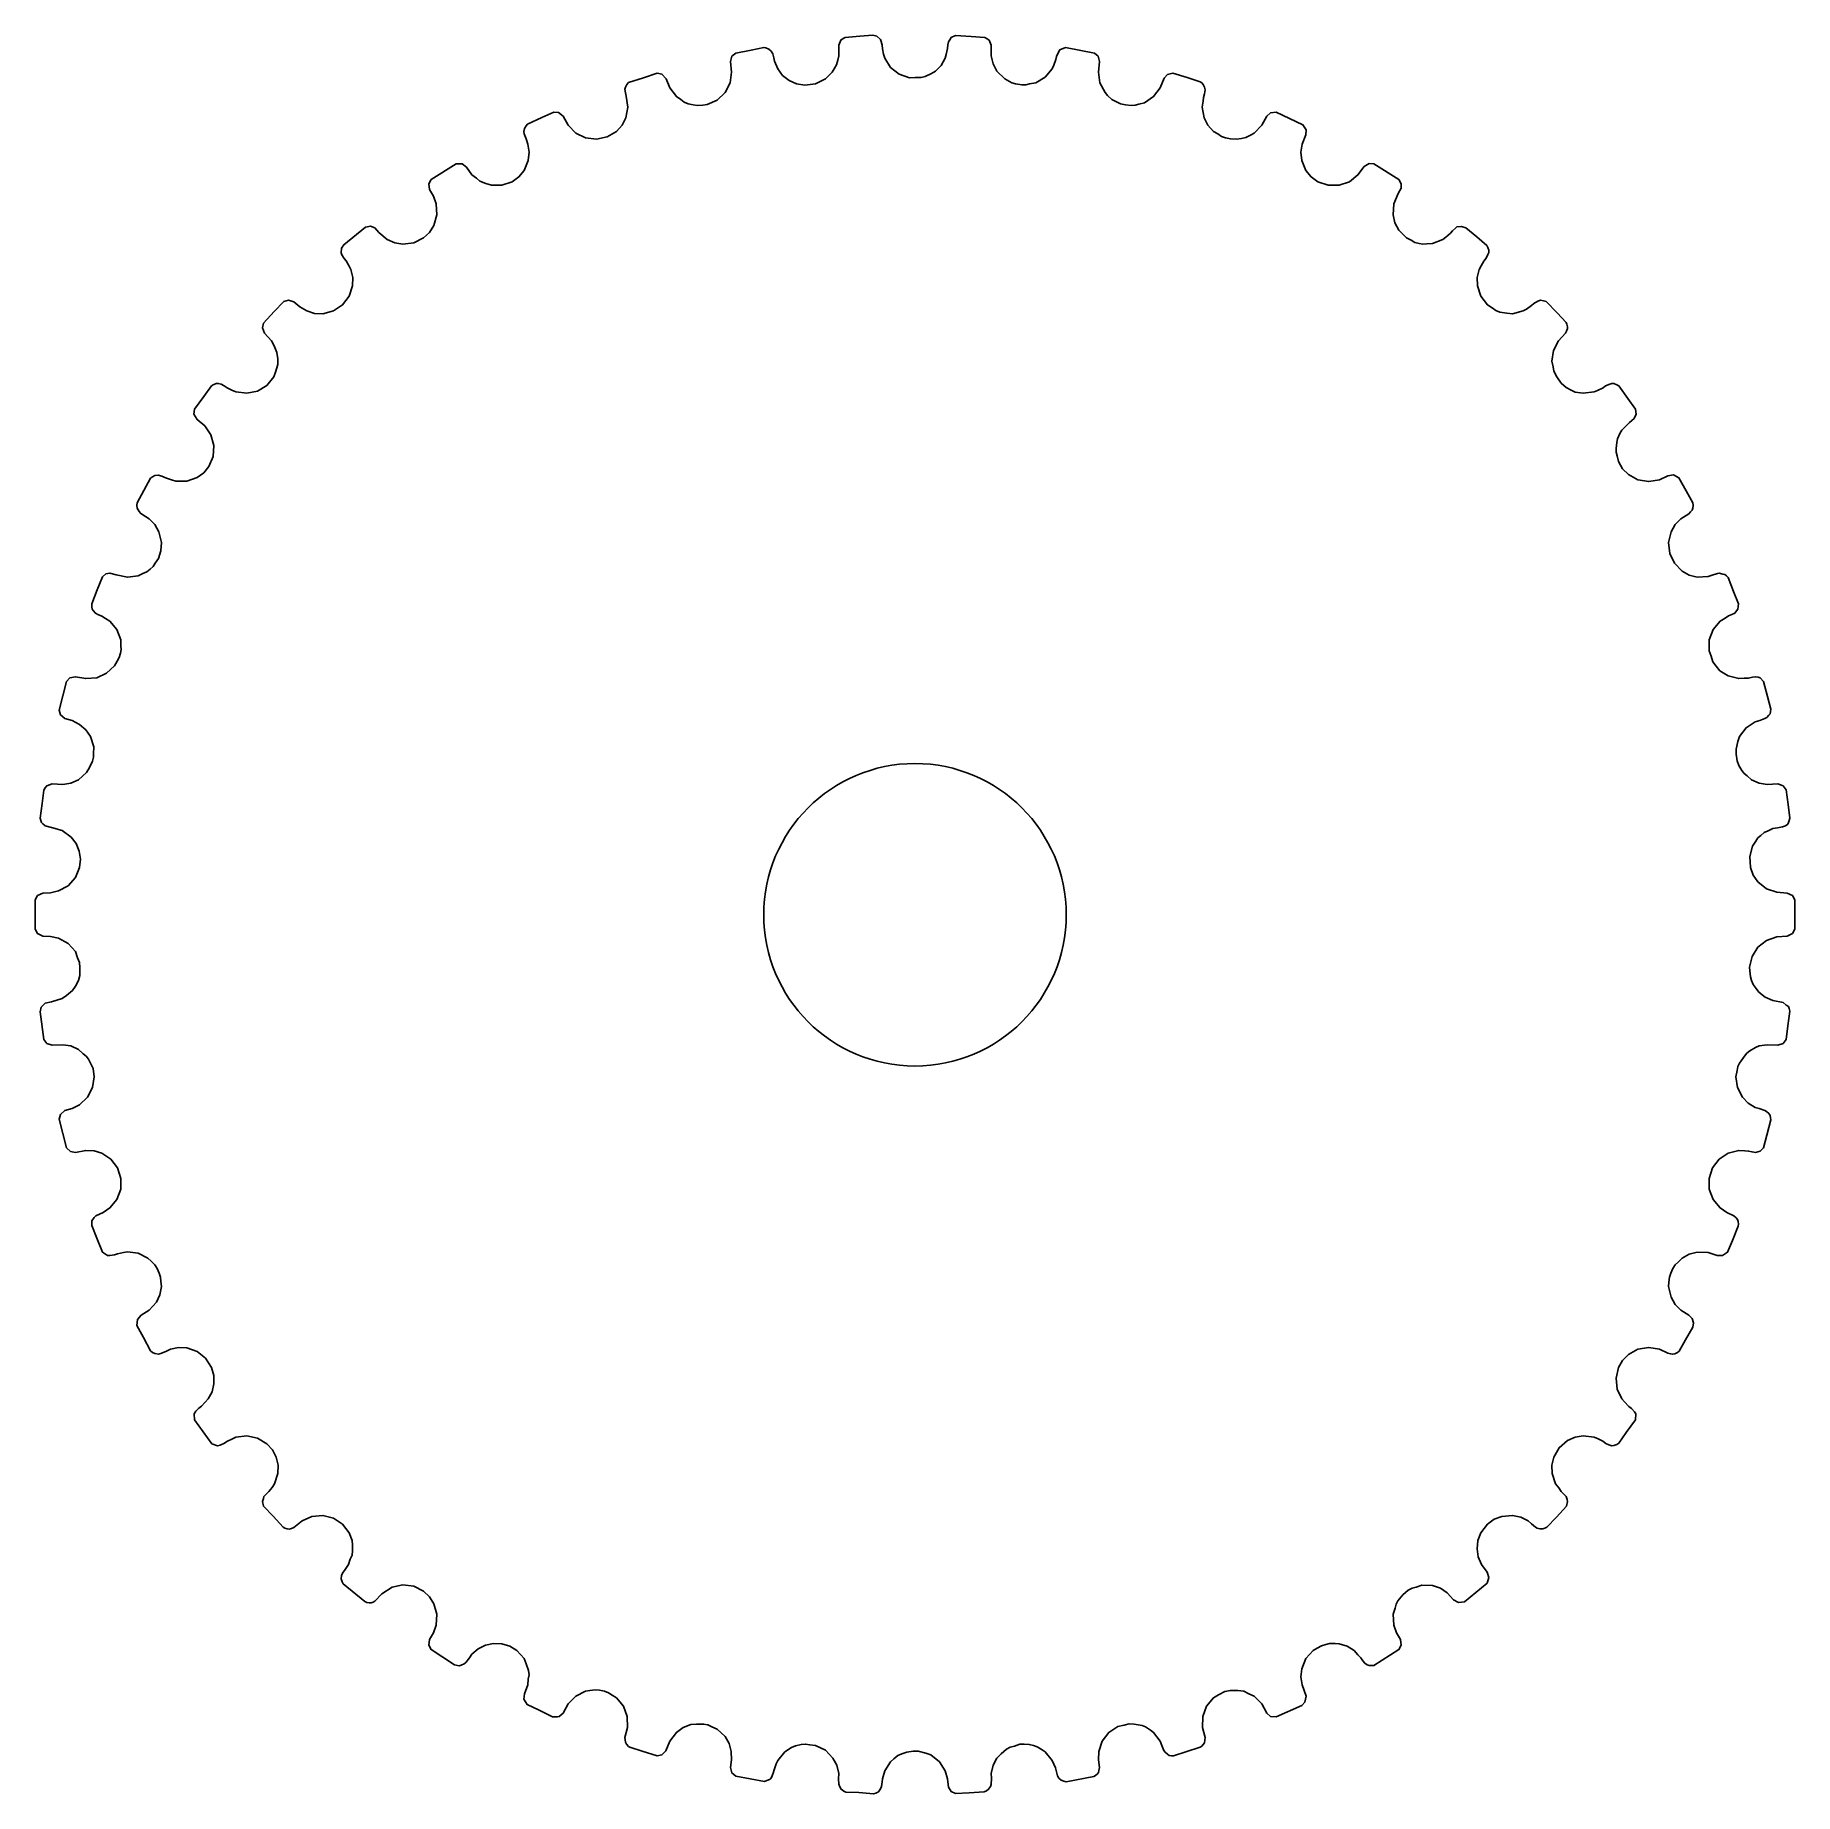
# Model space of a CAD drawing. Header units: millimetres. Extents: x -44.2 to 2.3, y -22.1 to 24.5.
import ezdxf

# ---------------------------------------------------------------- set-up
doc = ezdxf.new("R2010")
doc.units = ezdxf.units.MM

msp = doc.modelspace()

# ---------------------------------------------------------------- linework, layer by layer
msp.add_lwpolyline([(-20.046, 24.33), (-20.081, 24.283), (-20.093, 24.197), (-20.102, 24.1), (-20.138, 23.945), (-20.167, 23.848), (-20.273, 23.658), (-20.427, 23.504), (-20.525, 23.443), (-20.694, 23.367), (-20.805, 23.335), (-20.959, 23.335), (-21.11, 23.329), (-21.383, 23.424), (-21.61, 23.604), (-21.765, 23.848), (-21.798, 23.958), (-21.829, 24.097), (-21.836, 24.191), (-21.858, 24.285), (-21.88, 24.345), (-21.971, 24.426), (-22.077, 24.456), (-22.424, 24.429), (-22.816, 24.397), (-22.868, 24.364), (-22.925, 24.328), (-22.983, 24.19), (-22.984, 23.912), (-23.009, 23.799), (-23.046, 23.668), (-23.101, 23.566), (-23.154, 23.48), (-23.262, 23.37), (-23.337, 23.301), (-23.596, 23.173), (-23.883, 23.136), (-24.098, 23.17), (-24.295, 23.261), (-24.468, 23.394), (-24.597, 23.569), (-24.684, 23.768), (-24.703, 23.86), (-24.73, 23.964), (-24.771, 24.032), (-24.829, 24.089), (-24.907, 24.121), (-24.962, 24.132), (-25.302, 24.062), (-25.709, 23.984), (-25.809, 23.9), (-25.849, 23.756), (-25.815, 23.479), (-25.857, 23.194), (-25.991, 22.937), (-26.202, 22.74), (-26.466, 22.622), (-26.581, 22.606), (-26.716, 22.595), (-26.83, 22.611), (-26.962, 22.644), (-27.07, 22.685), (-27.162, 22.755), (-27.275, 22.83), (-27.45, 23.06), (-27.548, 23.304), (-27.658, 23.425), (-27.786, 23.451), (-28.147, 23.329), (-28.541, 23.201), (-28.587, 23.15), (-28.625, 23.082), (-28.64, 23.025), (-28.626, 22.932), (-28.606, 22.847), (-28.56, 22.551), (-28.615, 22.267), (-28.713, 22.073), (-28.861, 21.913), (-29.108, 21.764), (-29.391, 21.704), (-29.677, 21.74), (-29.936, 21.868), (-30.139, 22.075), (-30.274, 22.318), (-30.391, 22.411), (-30.521, 22.421), (-30.837, 22.277), (-31.212, 22.101), (-31.251, 22.06), (-31.295, 21.988), (-31.31, 21.913), (-31.307, 21.844), (-31.254, 21.711), (-31.204, 21.573), (-31.169, 21.359), (-31.195, 21.143), (-31.307, 20.876), (-31.443, 20.707), (-31.621, 20.581), (-31.894, 20.486), (-32.066, 20.492), (-32.168, 20.487), (-32.313, 20.531), (-32.474, 20.594), (-32.56, 20.671), (-32.683, 20.76), (-32.827, 20.962), (-32.947, 21.052), (-33.105, 21.056), (-33.764, 20.638), (-33.826, 20.523), (-33.81, 20.374), (-33.705, 20.197), (-33.632, 19.992), (-33.614, 19.703), (-33.692, 19.425), (-33.806, 19.239), (-33.966, 19.093), (-34.225, 18.964), (-34.512, 18.928), (-34.727, 18.961), (-34.925, 19.052), (-35.144, 19.241), (-35.257, 19.36), (-35.37, 19.401), (-35.498, 19.378), (-36.076, 18.913), (-36.133, 18.819), (-36.144, 18.698), (-36.122, 18.646), (-36.067, 18.551), (-36.015, 18.487), (-35.933, 18.347), (-35.887, 18.256), (-35.835, 18.045), (-35.842, 17.827), (-35.932, 17.552), (-36.107, 17.322), (-36.347, 17.162), (-36.627, 17.09), (-36.845, 17.096), (-37.052, 17.162), (-37.24, 17.272), (-37.395, 17.408), (-37.538, 17.452), (-37.596, 17.434), (-37.663, 17.412), (-37.913, 17.146), (-38.196, 16.844), (-38.227, 16.718), (-38.175, 16.578), (-37.985, 16.374), (-37.914, 16.238), (-37.841, 16.068), (-37.822, 15.897), (-37.82, 15.745), (-37.878, 15.544), (-37.925, 15.417), (-38.109, 15.194), (-38.357, 15.044), (-38.639, 14.984), (-38.926, 15.02), (-39.032, 15.065), (-39.16, 15.13), (-39.236, 15.184), (-39.318, 15.227), (-39.395, 15.248), (-39.451, 15.24), (-39.53, 15.211), (-39.577, 15.18), (-39.778, 14.897), (-40.021, 14.561), (-40.036, 14.432), (-39.955, 14.29), (-39.753, 14.121), (-39.588, 13.884), (-39.51, 13.605), (-39.529, 13.317), (-39.641, 13.05), (-39.777, 12.881), (-39.955, 12.755), (-40.228, 12.66), (-40.517, 12.66), (-40.628, 12.692), (-40.767, 12.741), (-40.883, 12.795), (-40.984, 12.823), (-41.07, 12.811), (-41.136, 12.777), (-41.185, 12.736), (-41.54, 12.089), (-41.549, 12.025), (-41.538, 11.946), (-41.49, 11.856), (-41.445, 11.805), (-41.319, 11.723), (-41.224, 11.665), (-41.07, 11.511), (-40.964, 11.321), (-40.898, 11.04), (-40.909, 10.822), (-40.979, 10.616), (-41.066, 10.49), (-41.12, 10.403), (-41.195, 10.334), (-41.285, 10.261), (-41.391, 10.216), (-41.512, 10.156), (-41.799, 10.119), (-42.091, 10.183), (-42.258, 10.23), (-42.367, 10.207), (-42.459, 10.128), (-42.593, 9.788), (-42.742, 9.417), (-42.737, 9.34), (-42.729, 9.279), (-42.699, 9.237), (-42.644, 9.173), (-42.575, 9.139), (-42.475, 9.095), (-42.379, 9.03), (-42.259, 8.958), (-42.075, 8.735), (-41.974, 8.464), (-41.971, 8.31), (-41.963, 8.209), (-41.984, 8.109), (-42.013, 7.997), (-42.072, 7.898), (-42.135, 7.778), (-42.346, 7.58), (-42.61, 7.462), (-42.898, 7.438), (-43.172, 7.489), (-43.318, 7.458), (-43.408, 7.364), (-43.602, 6.608), (-43.568, 6.482), (-43.455, 6.385), (-43.257, 6.327), (-43.064, 6.228), (-42.897, 6.088), (-42.775, 5.907), (-42.686, 5.632), (-42.696, 5.461), (-42.692, 5.359), (-42.717, 5.26), (-42.808, 5.071), (-42.876, 4.953), (-43.094, 4.764), (-43.292, 4.673), (-43.507, 4.64), (-43.785, 4.656), (-43.854, 4.629), (-43.929, 4.603), (-43.971, 4.548), (-44.009, 4.489), (-44.05, 4.14), (-44.104, 3.75), (-44.089, 3.688), (-44.069, 3.635), (-44.03, 3.601), (-43.975, 3.543), (-43.806, 3.503), (-43.52, 3.418), (-43.286, 3.248), (-43.152, 3.077), (-43.07, 2.875), (-43.036, 2.66), (-43.061, 2.444), (-43.173, 2.178), (-43.367, 1.963), (-43.62, 1.824), (-43.832, 1.775), (-44.038, 1.769), (-44.172, 1.702), (-44.236, 1.589), (-44.236, 0.809), (-44.172, 0.695), (-44.038, 0.629), (-43.832, 0.623), (-43.62, 0.574), (-43.367, 0.435), (-43.173, 0.22), (-43.113, 0.059), (-43.06, -0.066), (-43.052, -0.201), (-43.058, -0.411), (-43.094, -0.541), (-43.173, -0.694), (-43.25, -0.805), (-43.41, -0.941), (-43.52, -1.021), (-43.806, -1.106), (-43.975, -1.145), (-44.078, -1.254), (-44.107, -1.371), (-44.004, -2.105), (-43.926, -2.209), (-43.785, -2.258), (-43.507, -2.242), (-43.292, -2.275), (-43.094, -2.367), (-42.968, -2.484), (-42.888, -2.546), (-42.827, -2.628), (-42.746, -2.781), (-42.706, -2.874), (-42.677, -3.09), (-42.719, -3.376), (-42.853, -3.632), (-43.064, -3.83), (-43.257, -3.93), (-43.455, -3.987), (-43.568, -4.085), (-43.602, -4.211), (-43.408, -4.966), (-43.3, -5.07), (-43.172, -5.091), (-42.898, -5.04), (-42.68, -5.046), (-42.473, -5.112), (-42.232, -5.272), (-42.057, -5.502), (-41.968, -5.777), (-41.974, -6.066), (-42.075, -6.337), (-42.259, -6.56), (-42.439, -6.683), (-42.628, -6.765), (-42.675, -6.817), (-42.734, -6.9), (-42.742, -6.96), (-42.741, -7.024), (-42.606, -7.363), (-42.459, -7.73), (-42.328, -7.821), (-42.258, -7.819), (-42.135, -7.801), (-42.058, -7.771), (-41.9, -7.737), (-41.799, -7.721), (-41.512, -7.758), (-41.253, -7.886), (-41.168, -7.964), (-41.073, -8.061), (-41.013, -8.16), (-40.955, -8.282), (-40.918, -8.392), (-40.912, -8.507), (-40.898, -8.642), (-40.936, -8.856), (-41.031, -9.052), (-41.224, -9.267), (-41.435, -9.398), (-41.532, -9.512), (-41.546, -9.67), (-41.37, -9.99), (-41.185, -10.338), (-41.136, -10.379), (-41.07, -10.413), (-40.979, -10.423), (-40.91, -10.413), (-40.762, -10.349), (-40.657, -10.298), (-40.445, -10.25), (-40.228, -10.262), (-39.955, -10.357), (-39.728, -10.537), (-39.573, -10.781), (-39.512, -10.99), (-39.51, -11.208), (-39.557, -11.42), (-39.661, -11.612), (-39.737, -11.699), (-39.837, -11.8), (-39.912, -11.856), (-39.984, -11.939), (-40.028, -12.005), (-40.021, -12.164), (-39.563, -12.795), (-39.414, -12.85), (-39.346, -12.831), (-39.232, -12.783), (-39.164, -12.735), (-39.02, -12.662), (-38.926, -12.622), (-38.639, -12.586), (-38.357, -12.646), (-38.109, -12.796), (-37.962, -12.956), (-37.863, -13.15), (-37.811, -13.361), (-37.818, -13.579), (-37.908, -13.854), (-37.972, -13.95), (-38.057, -14.061), (-38.135, -14.138), (-38.186, -14.195), (-38.199, -14.246), (-38.227, -14.32), (-38.196, -14.447), (-37.946, -14.713), (-37.68, -15.004), (-37.629, -15.03), (-37.571, -15.049), (-37.522, -15.054), (-37.455, -15.034), (-37.395, -15.011), (-37.179, -14.834), (-36.915, -14.717), (-36.627, -14.693), (-36.347, -14.765), (-36.107, -14.924), (-35.932, -15.155), (-35.853, -15.358), (-35.843, -15.473), (-35.84, -15.625), (-35.855, -15.74), (-35.902, -15.845), (-35.949, -15.99), (-36.04, -16.122), (-36.109, -16.216), (-36.132, -16.282), (-36.14, -16.373), (-36.118, -16.445), (-36.087, -16.5), (-35.518, -16.971), (-35.463, -16.991), (-35.403, -17.002), (-35.354, -17.001), (-35.301, -16.982), (-35.257, -16.962), (-35.065, -16.768), (-34.795, -16.59), (-34.512, -16.53), (-34.225, -16.566), (-33.966, -16.695), (-33.806, -16.842), (-33.692, -17.027), (-33.614, -17.305), (-33.632, -17.594), (-33.705, -17.799), (-33.81, -17.977), (-33.826, -18.125), (-33.764, -18.24), (-33.144, -18.646), (-33.026, -18.669), (-32.971, -18.656), (-32.887, -18.62), (-32.849, -18.585), (-32.751, -18.457), (-32.683, -18.363), (-32.52, -18.218), (-32.324, -18.124), (-32.111, -18.076), (-31.894, -18.088), (-31.685, -18.148), (-31.5, -18.264), (-31.307, -18.478), (-31.247, -18.62), (-31.189, -18.795), (-31.175, -18.91), (-31.194, -19.024), (-31.204, -19.176), (-31.297, -19.406), (-31.309, -19.555), (-31.227, -19.691), (-30.91, -19.844), (-30.556, -20.016), (-30.497, -20.023), (-30.428, -20.022), (-30.381, -20.008), (-30.321, -19.964), (-30.274, -19.92), (-30.139, -19.677), (-29.936, -19.47), (-29.677, -19.342), (-29.564, -19.321), (-29.429, -19.304), (-29.314, -19.316), (-29.182, -19.344), (-29.072, -19.38), (-28.977, -19.446), (-28.861, -19.516), (-28.676, -19.738), (-28.576, -20.009), (-28.569, -20.298), (-28.637, -20.568), (-28.634, -20.625), (-28.627, -20.693), (-28.598, -20.739), (-28.547, -20.799), (-28.512, -20.822), (-28.18, -20.925), (-27.786, -21.053), (-27.658, -21.027), (-27.554, -20.92), (-27.45, -20.662), (-27.275, -20.432), (-27.101, -20.302), (-26.897, -20.224), (-26.744, -20.211), (-26.559, -20.21), (-26.446, -20.232), (-26.343, -20.285), (-26.202, -20.342), (-25.991, -20.54), (-25.88, -20.727), (-25.824, -20.937), (-25.817, -21.154), (-25.849, -21.358), (-25.809, -21.502), (-25.709, -21.586), (-24.943, -21.732), (-24.797, -21.671), (-24.763, -21.62), (-24.714, -21.512), (-24.695, -21.422), (-24.638, -21.265), (-24.597, -21.171), (-24.413, -20.948), (-24.233, -20.826), (-24.123, -20.789), (-23.976, -20.752), (-23.861, -20.741), (-23.747, -20.761), (-23.596, -20.775), (-23.337, -20.903), (-23.135, -21.11), (-23.031, -21.301), (-22.984, -21.514), (-22.985, -21.657), (-22.981, -21.803), (-22.958, -21.868), (-22.916, -21.932), (-22.849, -21.984), (-22.798, -22.007), (-22.451, -22.024), (-22.059, -22.054), (-21.998, -22.035), (-21.933, -21.998), (-21.877, -21.926), (-21.848, -21.862), (-21.832, -21.741), (-21.826, -21.659), (-21.765, -21.45), (-21.61, -21.206), (-21.523, -21.129), (-21.417, -21.045), (-21.313, -20.995), (-21.185, -20.95), (-21.014, -20.928), (-20.879, -20.928), (-20.676, -20.982), (-20.548, -21.026), (-20.322, -21.206), (-20.167, -21.45), (-20.105, -21.659), (-20.081, -21.878), (-20.011, -21.993), (-19.894, -22.05), (-19.529, -22.026), (-19.136, -22.006), (-19.078, -21.98), (-19.019, -21.936), (-18.972, -21.863), (-18.951, -21.806), (-18.946, -21.64), (-18.947, -21.514), (-18.9, -21.301), (-18.797, -21.11), (-18.689, -21), (-18.55, -20.878), (-18.45, -20.821), (-18.337, -20.794), (-18.194, -20.745), (-18.078, -20.743), (-17.943, -20.749), (-17.831, -20.779), (-17.734, -20.811), (-17.603, -20.891), (-17.519, -20.948), (-17.334, -21.171), (-17.247, -21.37), (-17.226, -21.473), (-17.197, -21.582), (-17.159, -21.639), (-17.103, -21.691), (-17.025, -21.724), (-16.97, -21.734), (-16.239, -21.594), (-16.194, -21.569), (-16.141, -21.524), (-16.115, -21.49), (-16.104, -21.435), (-16.083, -21.358), (-16.115, -21.154), (-16.107, -20.937), (-16.018, -20.662), (-15.843, -20.432), (-15.602, -20.272), (-15.434, -20.235), (-15.303, -20.202), (-15.168, -20.213), (-14.961, -20.25), (-14.866, -20.286), (-14.738, -20.371), (-14.656, -20.432), (-14.482, -20.662), (-14.436, -20.78), (-14.383, -20.906), (-14.352, -20.957), (-14.285, -21.01), (-14.246, -21.038), (-14.183, -21.049), (-14.127, -21.052), (-13.798, -20.94), (-13.422, -20.824), (-13.382, -20.798), (-13.341, -20.753), (-13.309, -20.702), (-13.298, -20.632), (-13.294, -20.568), (-13.362, -20.298), (-13.356, -20.009), (-13.255, -19.738), (-13.071, -19.516), (-12.939, -19.436), (-12.774, -19.353), (-12.624, -19.321), (-12.423, -19.321), (-12.271, -19.34), (-12.133, -19.408), (-11.995, -19.47), (-11.793, -19.677), (-11.657, -19.92), (-11.559, -20.006), (-11.41, -20.023), (-10.736, -19.717), (-10.653, -19.63), (-10.621, -19.47), (-10.728, -19.176), (-10.762, -18.961), (-10.737, -18.745), (-10.625, -18.478), (-10.431, -18.264), (-10.333, -18.202), (-10.214, -18.137), (-10.103, -18.105), (-10.004, -18.083), (-9.85, -18.083), (-9.748, -18.088), (-9.539, -18.148), (-9.354, -18.263), (-9.249, -18.382), (-9.176, -18.454), (-9.122, -18.534), (-9.069, -18.603), (-9.01, -18.64), (-8.956, -18.665), (-8.826, -18.658), (-8.168, -18.24), (-8.106, -18.125), (-8.122, -17.977), (-8.227, -17.799), (-8.3, -17.594), (-8.318, -17.305), (-8.265, -17.142), (-8.243, -17.042), (-8.195, -16.952), (-8.06, -16.792), (-7.921, -16.67), (-7.82, -16.613), (-7.708, -16.586), (-7.564, -16.536), (-7.276, -16.548), (-7.069, -16.617), (-6.889, -16.74), (-6.721, -16.922), (-6.591, -16.996), (-6.433, -16.98), (-5.832, -16.483), (-5.786, -16.331), (-5.835, -16.189), (-5.982, -15.99), (-6.069, -15.79), (-6.098, -15.574), (-6.078, -15.358), (-6, -15.155), (-5.825, -14.924), (-5.651, -14.794), (-5.447, -14.717), (-5.159, -14.693), (-4.946, -14.735), (-4.752, -14.834), (-4.656, -14.916), (-4.552, -14.999), (-4.511, -15.025), (-4.442, -15.045), (-4.362, -15.05), (-4.308, -15.031), (-4.25, -15.003), (-4.001, -14.737), (-3.735, -14.447), (-3.704, -14.32), (-3.717, -14.27), (-3.745, -14.195), (-3.797, -14.138), (-3.874, -14.061), (-3.939, -13.965), (-4.024, -13.854), (-4.113, -13.579), (-4.121, -13.361), (-4.068, -13.15), (-3.924, -12.9), (-3.705, -12.711), (-3.507, -12.62), (-3.292, -12.586), (-3.005, -12.622), (-2.899, -12.668), (-2.772, -12.732), (-2.695, -12.786), (-2.613, -12.829), (-2.537, -12.85), (-2.481, -12.843), (-2.401, -12.813), (-2.354, -12.783), (-2.154, -12.499), (-1.91, -12.164), (-1.904, -12.005), (-1.935, -11.953), (-2.012, -11.862), (-2.086, -11.807), (-2.204, -11.688), (-2.271, -11.612), (-2.394, -11.35), (-2.424, -11.063), (-2.358, -10.781), (-2.252, -10.591), (-2.097, -10.438), (-1.844, -10.298), (-1.559, -10.25), (-1.274, -10.298), (-1.05, -10.405), (-0.981, -10.415), (-0.924, -10.43), (-0.866, -10.417), (-0.8, -10.382), (-0.757, -10.35), (-0.586, -10.048), (-0.396, -9.709), (-0.377, -9.6), (-0.412, -9.484), (-0.497, -9.398), (-0.707, -9.267), (-0.862, -9.113), (-0.968, -8.923), (-1.034, -8.642), (-1.028, -8.526), (-1.014, -8.392), (-0.976, -8.282), (-0.919, -8.16), (-0.858, -8.061), (-0.773, -7.983), (-0.678, -7.886), (-0.489, -7.779), (-0.277, -7.728), (0.012, -7.74), (0.247, -7.818), (0.396, -7.821), (0.527, -7.73), (0.657, -7.418), (0.807, -7.041), (0.812, -6.993), (0.804, -6.916), (0.791, -6.863), (0.75, -6.824), (0.696, -6.765), (0.507, -6.683), (0.328, -6.56), (0.143, -6.337), (0.043, -6.066), (0.037, -5.777), (0.126, -5.502), (0.301, -5.272), (0.541, -5.112), (0.821, -5.04), (0.98, -5.054), (1.082, -5.057), (1.176, -5.078), (1.262, -5.093), (1.33, -5.078), (1.386, -5.06), (1.477, -4.966), (1.568, -4.631), (1.671, -4.229), (1.664, -4.174), (1.65, -4.111), (1.616, -4.06), (1.558, -4.009), (1.512, -3.985), (1.366, -3.933), (1.259, -3.9), (1.071, -3.79), (0.921, -3.632), (0.788, -3.376), (0.745, -3.09), (0.784, -2.922), (0.797, -2.821), (0.838, -2.728), (0.976, -2.546), (1.036, -2.464), (1.117, -2.402), (1.268, -2.318), (1.36, -2.275), (1.575, -2.242), (1.853, -2.258), (1.995, -2.209), (2.072, -2.105), (2.118, -1.742), (2.173, -1.352), (2.157, -1.288), (2.137, -1.234), (2.077, -1.194), (2, -1.131), (1.723, -1.074), (1.523, -0.988), (1.354, -0.851), (1.283, -0.76), (1.206, -0.648), (1.163, -0.541), (1.13, -0.445), (1.114, -0.292), (1.109, -0.19), (1.175, 0.091), (1.329, 0.336), (1.556, 0.515), (1.829, 0.61), (2.107, 0.629), (2.241, 0.695), (2.305, 0.809), (2.305, 1.589), (2.241, 1.702), (2.107, 1.769), (1.829, 1.787), (1.556, 1.883), (1.329, 2.062), (1.203, 2.239), (1.13, 2.444), (1.112, 2.733), (1.189, 3.011), (1.277, 3.137), (1.33, 3.224), (1.406, 3.293), (1.495, 3.366), (1.602, 3.412), (1.723, 3.472), (1.847, 3.494), (1.977, 3.521), (2.057, 3.549), (2.116, 3.589), (2.138, 3.635), (2.158, 3.688), (2.173, 3.75), (2.127, 4.112), (2.072, 4.502), (1.995, 4.607), (1.853, 4.656), (1.575, 4.64), (1.36, 4.673), (1.163, 4.764), (1.047, 4.865), (0.966, 4.927), (0.905, 5.009), (0.828, 5.142), (0.781, 5.269), (0.755, 5.439), (0.752, 5.575), (0.802, 5.778), (0.844, 5.907), (1.018, 6.138), (1.259, 6.298), (1.38, 6.335), (1.509, 6.381), (1.561, 6.409), (1.618, 6.472), (1.65, 6.509), (1.664, 6.571), (1.671, 6.627), (1.58, 6.962), (1.477, 7.364), (1.386, 7.458), (1.337, 7.474), (1.259, 7.49), (1.184, 7.477), (1.077, 7.453), (0.961, 7.45), (0.821, 7.438), (0.541, 7.51), (0.414, 7.595), (0.326, 7.646), (0.229, 7.764), (0.136, 7.886), (0.089, 8.032), (0.037, 8.175), (0.043, 8.464), (0.143, 8.735), (0.328, 8.958), (0.464, 9.039), (0.548, 9.097), (0.637, 9.135), (0.715, 9.174), (0.763, 9.231), (0.798, 9.278), (0.807, 9.347), (0.811, 9.416), (0.68, 9.743), (0.54, 10.111), (0.496, 10.157), (0.454, 10.195), (0.403, 10.205), (0.303, 10.225), (0.261, 10.218), (0.117, 10.173), (0.012, 10.137), (-0.277, 10.125), (-0.489, 10.177), (-0.678, 10.284), (-0.88, 10.491), (-1.003, 10.752), (-1.034, 11.04), (-0.968, 11.321), (-0.862, 11.511), (-0.707, 11.665), (-0.497, 11.796), (-0.451, 11.849), (-0.408, 11.89), (-0.389, 11.951), (-0.383, 12.025), (-0.391, 12.089), (-0.567, 12.409), (-0.762, 12.751), (-0.902, 12.825), (-1.05, 12.803), (-1.274, 12.696), (-1.559, 12.648), (-1.844, 12.696), (-2.097, 12.835), (-2.252, 12.989), (-2.358, 13.179), (-2.393, 13.328), (-2.422, 13.426), (-2.423, 13.528), (-2.407, 13.681), (-2.385, 13.781), (-2.319, 13.92), (-2.271, 14.009), (-2.069, 14.216), (-1.943, 14.321), (-1.895, 14.432), (-1.91, 14.561), (-2.111, 14.845), (-2.354, 15.18), (-2.401, 15.211), (-2.481, 15.24), (-2.537, 15.248), (-2.585, 15.229), (-2.7, 15.181), (-2.767, 15.133), (-2.912, 15.06), (-3.005, 15.02), (-3.292, 14.984), (-3.507, 15.017), (-3.612, 15.066), (-3.745, 15.14), (-3.871, 15.257), (-3.992, 15.417), (-4.073, 15.569), (-4.088, 15.684), (-4.122, 15.832), (-4.08, 16.118), (-3.946, 16.374), (-3.757, 16.578), (-3.733, 16.629), (-3.705, 16.703), (-3.707, 16.746), (-3.723, 16.814), (-3.744, 16.861), (-3.985, 17.11), (-4.269, 17.412), (-4.342, 17.43), (-4.424, 17.449), (-4.489, 17.422), (-4.596, 17.36), (-4.657, 17.304), (-4.791, 17.214), (-4.879, 17.162), (-5.159, 17.09), (-5.312, 17.103), (-5.495, 17.133), (-5.603, 17.174), (-5.696, 17.243), (-5.825, 17.322), (-6, 17.552), (-6.089, 17.827), (-6.097, 18.045), (-6.044, 18.256), (-5.992, 18.359), (-5.92, 18.482), (-5.861, 18.555), (-5.812, 18.653), (-5.787, 18.707), (-5.792, 18.771), (-5.813, 18.842), (-5.845, 18.898), (-6.109, 19.123), (-6.397, 19.361), (-6.51, 19.399), (-6.631, 19.385), (-6.673, 19.354), (-6.751, 19.284), (-6.804, 19.221), (-6.926, 19.115), (-7.007, 19.052), (-7.276, 18.946), (-7.429, 18.94), (-7.53, 18.93), (-7.631, 18.948), (-7.743, 18.975), (-7.844, 19.032), (-7.965, 19.093), (-8.167, 19.299), (-8.271, 19.491), (-8.318, 19.703), (-8.3, 19.992), (-8.182, 20.267), (-8.106, 20.412), (-8.106, 20.523), (-8.168, 20.638), (-8.826, 21.056), (-8.956, 21.063), (-9.084, 20.985), (-9.249, 20.76), (-9.475, 20.581), (-9.748, 20.486), (-10.037, 20.486), (-10.31, 20.581), (-10.488, 20.707), (-10.625, 20.876), (-10.737, 21.143), (-10.762, 21.359), (-10.728, 21.573), (-10.628, 21.823), (-10.623, 21.953), (-10.705, 22.089), (-11.41, 22.421), (-11.559, 22.403), (-11.657, 22.318), (-11.793, 22.075), (-11.995, 21.868), (-12.096, 21.811), (-12.217, 21.751), (-12.329, 21.724), (-12.464, 21.707), (-12.617, 21.713), (-12.75, 21.741), (-12.86, 21.778), (-12.955, 21.843), (-13.071, 21.913), (-13.219, 22.073), (-13.317, 22.267), (-13.371, 22.551), (-13.347, 22.708), (-13.338, 22.81), (-13.311, 22.903), (-13.295, 23.009), (-13.305, 23.078), (-13.341, 23.15), (-13.382, 23.195), (-13.422, 23.221), (-13.77, 23.334), (-14.146, 23.451), (-14.291, 23.415), (-14.378, 23.318), (-14.482, 23.06), (-14.656, 22.83), (-14.897, 22.67), (-15.046, 22.631), (-15.143, 22.601), (-15.245, 22.598), (-15.398, 22.611), (-15.529, 22.644), (-15.67, 22.707), (-15.758, 22.758), (-15.87, 22.864), (-15.94, 22.937), (-16.074, 23.194), (-16.116, 23.479), (-16.083, 23.756), (-16.123, 23.9), (-16.222, 23.984), (-16.988, 24.13), (-17.135, 24.068), (-17.171, 24.009), (-17.222, 23.895), (-17.238, 23.814), (-17.293, 23.662), (-17.334, 23.569), (-17.519, 23.346), (-17.766, 23.196), (-17.935, 23.167), (-18.034, 23.14), (-18.136, 23.142), (-18.306, 23.17), (-18.405, 23.194), (-18.594, 23.301), (-18.797, 23.508), (-18.9, 23.699), (-18.947, 23.912), (-18.948, 24.19), (-19.006, 24.328), (-19.057, 24.36), (-19.115, 24.397), (-19.48, 24.422), (-19.894, 24.448), (-20.011, 24.391)], close=True)
msp.add_circle((-20.966, 1.193), 4)

doc.saveas('drawing.dxf')
